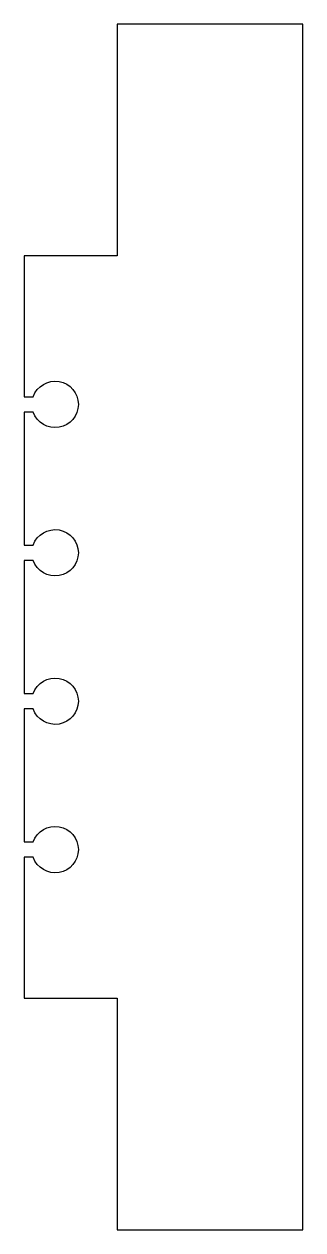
# Model space of a CAD drawing. Header units: millimetres. Extents: x -90 to 0, y -390 to 0.
import ezdxf

# ---------------------------------------------------------------- set-up
doc = ezdxf.new("R2010")
doc.units = ezdxf.units.MM

msp = doc.modelspace()

# ---------------------------------------------------------------- linework, layer by layer
msp.add_lwpolyline([(-87.07, -125.5), (-90, -125.5), (-90, -168.5), (-87.07, -168.5, -5.828427), (-87.07, -173.5), (-90, -173.5), (-90, -216.5), (-87.07, -216.5, -5.828427), (-87.07, -221.5), (-90, -221.5), (-90, -264.5), (-87.07, -264.5, -5.828427), (-87.07, -269.5), (-90, -269.5), (-90, -315), (-60, -315), (-60, -390), (0, -390), (0, 0), (-60, 0), (-60, -75), (-90, -75), (-90, -120.5), (-87.07, -120.5, -5.828427)], format="xyb", close=True)

doc.saveas('drawing.dxf')
